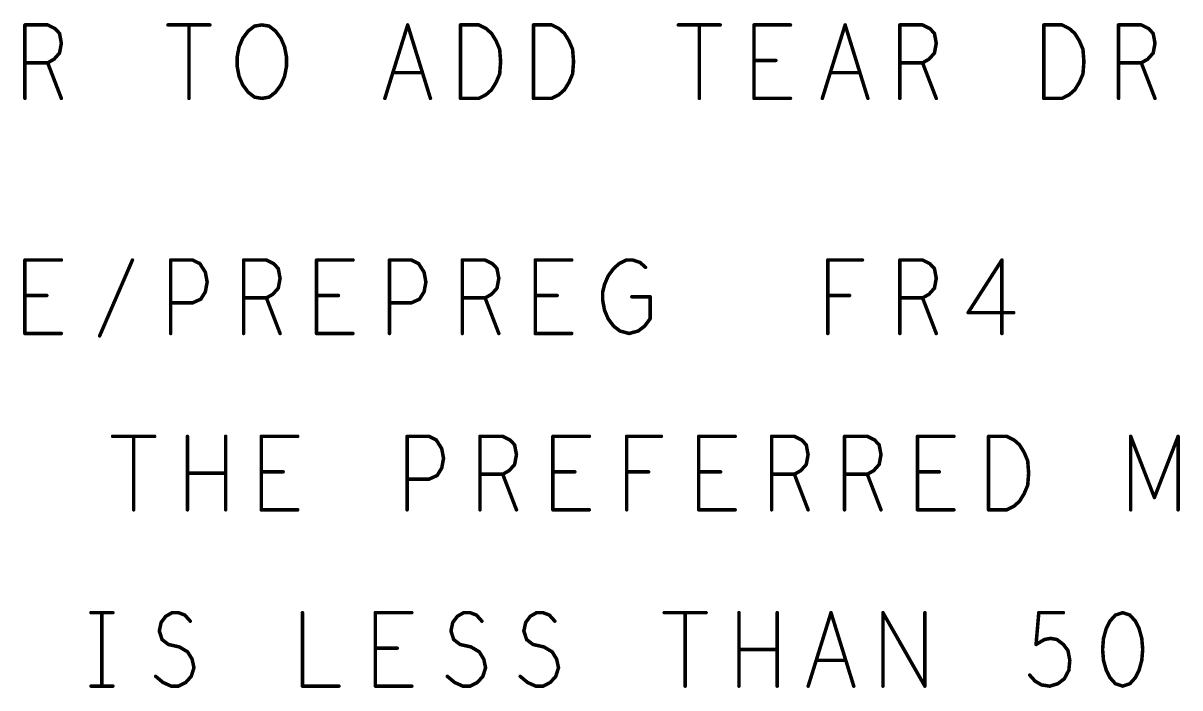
# Model space of a CAD drawing. Extents: x -18 to 16.1, y -6.6 to 15.5.
# Drawn here: x -13.709 to -11.742, y 8.525 to 9.656 of the extents above; entities that cross this region are included whole.
import ezdxf

# ---------------------------------------------------------------- set-up
doc = ezdxf.new("R2010")
doc.units = 0
doc.layers.get('0').update_dxf_attribs({"linetype": 'CONTINUOUS'})
doc.layers.add('FAB', color=13, linetype='CONTINUOUS')

# ---------------------------------------------------------------- blocks, each defined once
blk = doc.blocks.new('ROUND_1')
at = {"const_width": 0.003}
blk.add_lwpolyline([(-0.0015, 0, 1), (0.0015, 0, 1)], format="xyb", close=True, dxfattribs=at)

msp = doc.modelspace()

# ---------------------------------------------------------------- linework, layer by layer
at = {"layer": 'FAB', "const_width": 0.006}
for points in [[(-13.7064, 9.5277), (-13.7064, 9.6527)], [(-13.7064, 9.6527), (-13.6677, 9.6527)], [(-13.6677, 9.6527), (-13.6553, 9.6465)], [(-13.6553, 9.6465), (-13.6475, 9.6382)], [(-13.6475, 9.6382), (-13.6444, 9.6215)], [(-13.4631, 9.6527), (-13.3918, 9.6527)], [(-13.4274, 9.6527), (-13.4274, 9.5277)], [(-13.336, 9.6298), (-13.3267, 9.6423)], [(-13.3267, 9.6423), (-13.3158, 9.6507)], [(-13.3158, 9.6507), (-13.3034, 9.6527)], [(-13.3034, 9.6527), (-13.291, 9.6507)], [(-13.291, 9.6507), (-13.2802, 9.6423)], [(-13.2802, 9.6423), (-13.2709, 9.6298)], [(-13.0942, 9.5277), (-13.0554, 9.6527)], [(-13.0554, 9.6527), (-13.0167, 9.5277)], [(-12.9655, 9.5277), (-12.9655, 9.6527)], [(-12.9655, 9.6527), (-12.9345, 9.6527)], [(-12.9345, 9.6527), (-12.9221, 9.6465)], [(-12.9221, 9.6465), (-12.9128, 9.6382)], [(-12.9128, 9.6382), (-12.9051, 9.6257)], [(-12.8415, 9.5277), (-12.8415, 9.6527)], [(-12.8415, 9.6527), (-12.8105, 9.6527)], [(-12.8105, 9.6527), (-12.7981, 9.6465)], [(-12.7981, 9.6465), (-12.7888, 9.6382)], [(-12.7888, 9.6382), (-12.7811, 9.6257)], [(-12.5951, 9.6527), (-12.5238, 9.6527)], [(-12.5594, 9.6527), (-12.5594, 9.5277)], [(-12.4664, 9.5277), (-12.4664, 9.6527)], [(-12.4664, 9.6527), (-12.4044, 9.6527)], [(-12.3502, 9.5277), (-12.3114, 9.6527)], [(-12.3114, 9.6527), (-12.2727, 9.5277)], [(-12.2184, 9.5277), (-12.2184, 9.6527)], [(-12.2184, 9.6527), (-12.1797, 9.6527)], [(-12.1797, 9.6527), (-12.1673, 9.6465)], [(-12.1673, 9.6465), (-12.1595, 9.6382)], [(-12.1595, 9.6382), (-12.1564, 9.6215)], [(-11.9735, 9.5277), (-11.9735, 9.6527)], [(-11.9735, 9.6527), (-11.9425, 9.6527)], [(-11.9425, 9.6527), (-11.9301, 9.6465)], [(-11.9301, 9.6465), (-11.9208, 9.6382)], [(-11.9208, 9.6382), (-11.9131, 9.6257)], [(-11.8464, 9.5277), (-11.8464, 9.6527)], [(-11.8464, 9.6527), (-11.8077, 9.6527)], [(-11.8077, 9.6527), (-11.7953, 9.6465)], [(-11.7953, 9.6465), (-11.7875, 9.6382)], [(-11.7875, 9.6382), (-11.7844, 9.6215)], [(-13.6444, 9.6215), (-13.6475, 9.6048)], [(-13.3422, 9.6152), (-13.336, 9.6298)], [(-13.2709, 9.6298), (-13.2647, 9.6152)], [(-12.9051, 9.6257), (-12.8989, 9.6111)], [(-12.7811, 9.6257), (-12.7749, 9.6111)], [(-12.1564, 9.6215), (-12.1595, 9.6048)], [(-11.9131, 9.6257), (-11.9069, 9.6111)], [(-11.7844, 9.6215), (-11.7875, 9.6048)], [(-13.6475, 9.6048), (-13.6568, 9.5944)], [(-13.3453, 9.5986), (-13.3422, 9.6152)], [(-13.3453, 9.5819), (-13.3453, 9.5986)], [(-13.2647, 9.6152), (-13.2616, 9.5986)], [(-13.2616, 9.5986), (-13.2616, 9.5819)], [(-12.8989, 9.6111), (-12.8973, 9.5902)], [(-12.7749, 9.6111), (-12.7733, 9.5902)], [(-12.1595, 9.6048), (-12.1688, 9.5944)], [(-11.9069, 9.6111), (-11.9053, 9.5902)], [(-11.7875, 9.6048), (-11.7968, 9.5944)], [(-13.6677, 9.5882), (-13.7064, 9.5882)], [(-13.6568, 9.5944), (-13.6677, 9.5882)], [(-13.6677, 9.5882), (-13.6444, 9.5277)], [(-13.3422, 9.5652), (-13.3453, 9.5819)], [(-13.2616, 9.5819), (-13.2647, 9.5652)], [(-12.8973, 9.5902), (-12.8989, 9.5694)], [(-12.7733, 9.5902), (-12.7749, 9.5694)], [(-12.4292, 9.5923), (-12.4664, 9.5923)], [(-12.1797, 9.5882), (-12.2184, 9.5882)], [(-12.1688, 9.5944), (-12.1797, 9.5882)], [(-12.1797, 9.5882), (-12.1564, 9.5277)], [(-11.9053, 9.5902), (-11.9069, 9.5694)], [(-11.8077, 9.5882), (-11.8464, 9.5882)], [(-11.7968, 9.5944), (-11.8077, 9.5882)], [(-11.8077, 9.5882), (-11.7844, 9.5277)], [(-13.336, 9.5507), (-13.3422, 9.5652)], [(-13.2647, 9.5652), (-13.2709, 9.5507)], [(-13.0306, 9.5715), (-13.0802, 9.5715)], [(-12.8989, 9.5694), (-12.9051, 9.5548)], [(-12.7749, 9.5694), (-12.7811, 9.5548)], [(-12.2866, 9.5715), (-12.3362, 9.5715)], [(-11.9069, 9.5694), (-11.9131, 9.5548)], [(-13.3267, 9.5382), (-13.336, 9.5507)], [(-13.2709, 9.5507), (-13.2802, 9.5382)], [(-12.9128, 9.5423), (-12.9221, 9.534)], [(-12.9051, 9.5548), (-12.9128, 9.5423)], [(-12.7888, 9.5423), (-12.7981, 9.534)], [(-12.7811, 9.5548), (-12.7888, 9.5423)], [(-11.9208, 9.5423), (-11.9301, 9.534)], [(-11.9131, 9.5548), (-11.9208, 9.5423)], [(-13.3158, 9.5298), (-13.3267, 9.5382)], [(-13.3034, 9.5277), (-13.3158, 9.5298)], [(-13.291, 9.5298), (-13.3034, 9.5277)], [(-13.2802, 9.5382), (-13.291, 9.5298)], [(-12.9345, 9.5277), (-12.9655, 9.5277)], [(-12.9221, 9.534), (-12.9345, 9.5277)], [(-12.8105, 9.5277), (-12.8415, 9.5277)], [(-12.7981, 9.534), (-12.8105, 9.5277)], [(-12.4044, 9.5277), (-12.4664, 9.5277)], [(-11.9425, 9.5277), (-11.9735, 9.5277)], [(-11.9301, 9.534), (-11.9425, 9.5277)], [(-13.7064, 9.1277), (-13.7064, 9.2527)], [(-13.7064, 9.2527), (-13.6444, 9.2527)], [(-13.5793, 9.1236), (-13.5235, 9.2527)], [(-13.4584, 9.1277), (-13.4584, 9.2527)], [(-13.4584, 9.2527), (-13.4212, 9.2527)], [(-13.4212, 9.2527), (-13.4088, 9.2465)], [(-13.4088, 9.2465), (-13.3995, 9.2319)], [(-13.3344, 9.1277), (-13.3344, 9.2527)], [(-13.3344, 9.2527), (-13.2957, 9.2527)], [(-13.2957, 9.2527), (-13.2833, 9.2465)], [(-13.2833, 9.2465), (-13.2755, 9.2382)], [(-13.2104, 9.1277), (-13.2104, 9.2527)], [(-13.2104, 9.2527), (-13.1484, 9.2527)], [(-13.0864, 9.1277), (-13.0864, 9.2527)], [(-13.0864, 9.2527), (-13.0492, 9.2527)], [(-13.0492, 9.2527), (-13.0368, 9.2465)], [(-13.0368, 9.2465), (-13.0275, 9.2319)], [(-12.9624, 9.1277), (-12.9624, 9.2527)], [(-12.9624, 9.2527), (-12.9237, 9.2527)], [(-12.9237, 9.2527), (-12.9113, 9.2465)], [(-12.9113, 9.2465), (-12.9035, 9.2382)], [(-12.8384, 9.1277), (-12.8384, 9.2527)], [(-12.8384, 9.2527), (-12.7764, 9.2527)], [(-12.7051, 9.2382), (-12.6958, 9.2465)], [(-12.6958, 9.2465), (-12.6834, 9.2527)], [(-12.6834, 9.2527), (-12.6726, 9.2527)], [(-12.6726, 9.2527), (-12.6602, 9.2486)], [(-12.6602, 9.2486), (-12.6509, 9.2402)], [(-12.3409, 9.1277), (-12.3409, 9.2527)], [(-12.3409, 9.2527), (-12.282, 9.2527)], [(-12.2184, 9.1277), (-12.2184, 9.2527)], [(-12.2184, 9.2527), (-12.1797, 9.2527)], [(-12.1797, 9.2527), (-12.1673, 9.2465)], [(-12.1673, 9.2465), (-12.1595, 9.2382)], [(-12.0448, 9.2527), (-12.1022, 9.1632)], [(-12.0448, 9.1277), (-12.0448, 9.2527)], [(-13.3995, 9.2319), (-13.3964, 9.2152)], [(-13.2755, 9.2382), (-13.2724, 9.2215)], [(-13.0275, 9.2319), (-13.0244, 9.2152)], [(-12.9035, 9.2382), (-12.9004, 9.2215)], [(-12.7206, 9.2111), (-12.7144, 9.2257)], [(-12.7144, 9.2257), (-12.7051, 9.2382)], [(-12.1595, 9.2382), (-12.1564, 9.2215)], [(-13.3964, 9.2152), (-13.3995, 9.1986)], [(-13.2755, 9.2048), (-13.2848, 9.1944)], [(-13.2724, 9.2215), (-13.2755, 9.2048)], [(-13.0244, 9.2152), (-13.0275, 9.1986)], [(-12.9035, 9.2048), (-12.9128, 9.1944)], [(-12.9004, 9.2215), (-12.9035, 9.2048)], [(-12.7237, 9.1986), (-12.7206, 9.2111)], [(-12.1595, 9.2048), (-12.1688, 9.1944)], [(-12.1564, 9.2215), (-12.1595, 9.2048)], [(-13.6692, 9.1923), (-13.7064, 9.1923)], [(-13.4073, 9.1861), (-13.4212, 9.1798)], [(-13.3995, 9.1986), (-13.4073, 9.1861)], [(-13.2957, 9.1882), (-13.3344, 9.1882)], [(-13.2848, 9.1944), (-13.2957, 9.1882)], [(-13.2957, 9.1882), (-13.2724, 9.1277)], [(-13.1732, 9.1923), (-13.2104, 9.1923)], [(-13.0353, 9.1861), (-13.0492, 9.1798)], [(-13.0275, 9.1986), (-13.0353, 9.1861)], [(-12.9237, 9.1882), (-12.9624, 9.1882)], [(-12.9128, 9.1944), (-12.9237, 9.1882)], [(-12.9237, 9.1882), (-12.9004, 9.1277)], [(-12.8012, 9.1923), (-12.8384, 9.1923)], [(-12.7237, 9.184), (-12.7237, 9.1986)], [(-12.6741, 9.1902), (-12.6431, 9.1902)], [(-12.6431, 9.1902), (-12.6431, 9.1527)], [(-12.3037, 9.1923), (-12.3409, 9.1923)], [(-12.1797, 9.1882), (-12.2184, 9.1882)], [(-12.1688, 9.1944), (-12.1797, 9.1882)], [(-12.1797, 9.1882), (-12.1564, 9.1277)], [(-13.4212, 9.1798), (-13.4584, 9.1798)], [(-13.0492, 9.1798), (-13.0864, 9.1798)], [(-12.7206, 9.1673), (-12.7237, 9.184)], [(-12.7144, 9.1527), (-12.7206, 9.1673)], [(-12.7051, 9.1402), (-12.7144, 9.1527)], [(-12.6431, 9.1527), (-12.6524, 9.1402)], [(-12.1022, 9.1632), (-12.0247, 9.1632)], [(-13.6444, 9.1277), (-13.7064, 9.1277)], [(-13.1484, 9.1277), (-13.2104, 9.1277)], [(-12.7764, 9.1277), (-12.8384, 9.1277)], [(-12.6943, 9.1319), (-12.7051, 9.1402)], [(-12.6788, 9.1277), (-12.6943, 9.1319)], [(-12.6633, 9.1319), (-12.6788, 9.1277)], [(-12.6524, 9.1402), (-12.6633, 9.1319)], [(-13.5571, 8.9527), (-13.4858, 8.9527)], [(-13.5214, 8.9527), (-13.5214, 8.8277)], [(-13.43, 8.8277), (-13.43, 8.9527)], [(-13.3649, 8.9527), (-13.3649, 8.8277)], [(-13.3044, 8.8277), (-13.3044, 8.9527)], [(-13.3044, 8.9527), (-13.2424, 8.9527)], [(-13.0564, 8.8277), (-13.0564, 8.9527)], [(-13.0564, 8.9527), (-13.0192, 8.9527)], [(-13.0192, 8.9527), (-13.0068, 8.9465)], [(-12.9324, 8.8277), (-12.9324, 8.9527)], [(-12.9324, 8.9527), (-12.8937, 8.9527)], [(-12.8937, 8.9527), (-12.8813, 8.9465)], [(-12.8084, 8.8277), (-12.8084, 8.9527)], [(-12.8084, 8.9527), (-12.7464, 8.9527)], [(-12.6829, 8.8277), (-12.6829, 8.9527)], [(-12.6829, 8.9527), (-12.624, 8.9527)], [(-12.5604, 8.8277), (-12.5604, 8.9527)], [(-12.5604, 8.9527), (-12.4984, 8.9527)], [(-12.4364, 8.8277), (-12.4364, 8.9527)], [(-12.4364, 8.9527), (-12.3977, 8.9527)], [(-12.3977, 8.9527), (-12.3853, 8.9465)], [(-12.3124, 8.8277), (-12.3124, 8.9527)], [(-12.3124, 8.9527), (-12.2737, 8.9527)], [(-12.2737, 8.9527), (-12.2613, 8.9465)], [(-12.1884, 8.8277), (-12.1884, 8.9527)], [(-12.1884, 8.9527), (-12.1264, 8.9527)], [(-12.0675, 8.8277), (-12.0675, 8.9527)], [(-12.0675, 8.9527), (-12.0365, 8.9527)], [(-12.0365, 8.9527), (-12.0241, 8.9465)], [(-11.8257, 8.8277), (-11.8257, 8.9527)], [(-11.8257, 8.9527), (-11.7854, 8.8486)], [(-11.7854, 8.8486), (-11.7451, 8.9527)], [(-11.7451, 8.9527), (-11.7451, 8.8277)], [(-13.0068, 8.9465), (-12.9975, 8.9319)], [(-12.9975, 8.9319), (-12.9944, 8.9152)], [(-12.8813, 8.9465), (-12.8735, 8.9382)], [(-12.8735, 8.9382), (-12.8704, 8.9215)], [(-12.3853, 8.9465), (-12.3775, 8.9382)], [(-12.3775, 8.9382), (-12.3744, 8.9215)], [(-12.2613, 8.9465), (-12.2535, 8.9382)], [(-12.2535, 8.9382), (-12.2504, 8.9215)], [(-12.0241, 8.9465), (-12.0148, 8.9382)], [(-12.0148, 8.9382), (-12.0071, 8.9257)], [(-12.9944, 8.9152), (-12.9975, 8.8986)], [(-12.8704, 8.9215), (-12.8735, 8.9048)], [(-12.3744, 8.9215), (-12.3775, 8.9048)], [(-12.2504, 8.9215), (-12.2535, 8.9048)], [(-12.0071, 8.9257), (-12.0009, 8.9111)], [(-12.0009, 8.9111), (-11.9993, 8.8902)], [(-13.3649, 8.8902), (-13.43, 8.8902)], [(-13.2672, 8.8923), (-13.3044, 8.8923)], [(-12.9975, 8.8986), (-13.0053, 8.8861)], [(-12.8828, 8.8944), (-12.8937, 8.8882)], [(-12.8735, 8.9048), (-12.8828, 8.8944)], [(-12.7712, 8.8923), (-12.8084, 8.8923)], [(-12.6457, 8.8923), (-12.6829, 8.8923)], [(-12.5232, 8.8923), (-12.5604, 8.8923)], [(-12.3868, 8.8944), (-12.3977, 8.8882)], [(-12.3775, 8.9048), (-12.3868, 8.8944)], [(-12.2628, 8.8944), (-12.2737, 8.8882)], [(-12.2535, 8.9048), (-12.2628, 8.8944)], [(-12.1512, 8.8923), (-12.1884, 8.8923)], [(-11.9993, 8.8902), (-12.0009, 8.8694)], [(-13.0192, 8.8798), (-13.0564, 8.8798)], [(-13.0053, 8.8861), (-13.0192, 8.8798)], [(-12.8937, 8.8882), (-12.9324, 8.8882)], [(-12.8937, 8.8882), (-12.8704, 8.8277)], [(-12.3977, 8.8882), (-12.4364, 8.8882)], [(-12.3977, 8.8882), (-12.3744, 8.8277)], [(-12.2737, 8.8882), (-12.3124, 8.8882)], [(-12.2737, 8.8882), (-12.2504, 8.8277)], [(-12.0071, 8.8548), (-12.0148, 8.8423)], [(-12.0009, 8.8694), (-12.0071, 8.8548)], [(-12.0241, 8.834), (-12.0365, 8.8277)], [(-12.0148, 8.8423), (-12.0241, 8.834)], [(-13.2424, 8.8277), (-13.3044, 8.8277)], [(-12.7464, 8.8277), (-12.8084, 8.8277)], [(-12.4984, 8.8277), (-12.5604, 8.8277)], [(-12.1264, 8.8277), (-12.1884, 8.8277)], [(-12.0365, 8.8277), (-12.0675, 8.8277)], [(-13.594, 8.6527), (-13.5568, 8.6527)], [(-13.5754, 8.6527), (-13.5754, 8.5277)], [(-13.4778, 8.6215), (-13.4747, 8.6361)], [(-13.4747, 8.6361), (-13.4669, 8.6465)], [(-13.4669, 8.6465), (-13.4561, 8.6527)], [(-13.4561, 8.6527), (-13.4452, 8.6527)], [(-13.4452, 8.6527), (-13.4344, 8.6486)], [(-13.4344, 8.6486), (-13.4251, 8.6382)], [(-13.2344, 8.6527), (-13.2344, 8.5277)], [(-13.1104, 8.5277), (-13.1104, 8.6527)], [(-13.1104, 8.6527), (-13.0484, 8.6527)], [(-12.9818, 8.6215), (-12.9787, 8.6361)], [(-12.9787, 8.6361), (-12.9709, 8.6465)], [(-12.9709, 8.6465), (-12.9601, 8.6527)], [(-12.9601, 8.6527), (-12.9492, 8.6527)], [(-12.9492, 8.6527), (-12.9384, 8.6486)], [(-12.9384, 8.6486), (-12.9291, 8.6382)], [(-12.8578, 8.6215), (-12.8547, 8.6361)], [(-12.8547, 8.6361), (-12.8469, 8.6465)], [(-12.8469, 8.6465), (-12.8361, 8.6527)], [(-12.8361, 8.6527), (-12.8252, 8.6527)], [(-12.8252, 8.6527), (-12.8144, 8.6486)], [(-12.8144, 8.6486), (-12.8051, 8.6382)], [(-12.6191, 8.6527), (-12.5478, 8.6527)], [(-12.5834, 8.6527), (-12.5834, 8.5277)], [(-12.492, 8.5277), (-12.492, 8.6527)], [(-12.4269, 8.6527), (-12.4269, 8.5277)], [(-12.3742, 8.5277), (-12.3354, 8.6527)], [(-12.3354, 8.6527), (-12.2967, 8.5277)], [(-12.2471, 8.5277), (-12.2471, 8.6527)], [(-12.2471, 8.6527), (-12.1758, 8.5277)], [(-12.1758, 8.5277), (-12.1758, 8.6527)], [(-11.9867, 8.5986), (-11.982, 8.6527)], [(-11.982, 8.6527), (-11.9402, 8.6527)], [(-11.8611, 8.6382), (-11.8673, 8.6257)], [(-11.8518, 8.6486), (-11.8611, 8.6382)], [(-11.8394, 8.6527), (-11.8518, 8.6486)], [(-11.827, 8.6486), (-11.8394, 8.6527)], [(-11.8177, 8.6382), (-11.827, 8.6486)], [(-11.8115, 8.6257), (-11.8177, 8.6382)], [(-13.4731, 8.6069), (-13.4778, 8.6215)], [(-12.9771, 8.6069), (-12.9818, 8.6215)], [(-12.8531, 8.6069), (-12.8578, 8.6215)], [(-11.8673, 8.6257), (-11.872, 8.609)], [(-11.8069, 8.609), (-11.8115, 8.6257)], [(-13.4623, 8.5986), (-13.4731, 8.6069)], [(-13.4437, 8.5944), (-13.4623, 8.5986)], [(-13.4297, 8.5861), (-13.4437, 8.5944)], [(-12.9663, 8.5986), (-12.9771, 8.6069)], [(-12.9477, 8.5944), (-12.9663, 8.5986)], [(-12.9337, 8.5861), (-12.9477, 8.5944)], [(-12.8423, 8.5986), (-12.8531, 8.6069)], [(-12.8237, 8.5944), (-12.8423, 8.5986)], [(-12.8097, 8.5861), (-12.8237, 8.5944)], [(-11.9727, 8.6069), (-11.9867, 8.5986)], [(-11.9619, 8.609), (-11.9727, 8.6069)], [(-11.951, 8.6069), (-11.9619, 8.609)], [(-11.9402, 8.5986), (-11.951, 8.6069)], [(-11.9324, 8.5882), (-11.9402, 8.5986)], [(-11.872, 8.609), (-11.8735, 8.5902)], [(-11.8053, 8.5902), (-11.8069, 8.609)], [(-13.422, 8.5736), (-13.4297, 8.5861)], [(-13.0732, 8.5923), (-13.1104, 8.5923)], [(-12.926, 8.5736), (-12.9337, 8.5861)], [(-12.802, 8.5736), (-12.8097, 8.5861)], [(-12.4269, 8.5902), (-12.492, 8.5902)], [(-11.9293, 8.5715), (-11.9324, 8.5882)], [(-11.8735, 8.5902), (-11.872, 8.5715)], [(-11.8069, 8.5715), (-11.8053, 8.5902)], [(-13.4235, 8.5444), (-13.4189, 8.559)], [(-13.4189, 8.559), (-13.422, 8.5736)], [(-12.9275, 8.5444), (-12.9229, 8.559)], [(-12.9229, 8.559), (-12.926, 8.5736)], [(-12.8035, 8.5444), (-12.7989, 8.559)], [(-12.7989, 8.559), (-12.802, 8.5736)], [(-12.3106, 8.5715), (-12.3602, 8.5715)], [(-11.9386, 8.5402), (-11.9309, 8.5548)], [(-11.9309, 8.5548), (-11.9293, 8.5715)], [(-11.872, 8.5715), (-11.8673, 8.5548)], [(-11.8673, 8.5548), (-11.8611, 8.5423)], [(-11.8177, 8.5423), (-11.8115, 8.5548)], [(-11.8115, 8.5548), (-11.8069, 8.5715)], [(-13.484, 8.5444), (-13.4716, 8.534)], [(-13.4328, 8.534), (-13.4235, 8.5444)], [(-12.988, 8.5444), (-12.9756, 8.534)], [(-12.9368, 8.534), (-12.9275, 8.5444)], [(-12.864, 8.5444), (-12.8516, 8.534)], [(-12.8128, 8.534), (-12.8035, 8.5444)], [(-11.9975, 8.5465), (-11.9882, 8.5361)], [(-11.9882, 8.5361), (-11.9774, 8.5298)], [(-11.9495, 8.5319), (-11.9386, 8.5402)], [(-11.8611, 8.5423), (-11.8518, 8.5319)], [(-11.827, 8.5319), (-11.8177, 8.5423)], [(-13.594, 8.5277), (-13.5568, 8.5277)], [(-13.4716, 8.534), (-13.4576, 8.5277)], [(-13.4576, 8.5277), (-13.4452, 8.5277)], [(-13.4452, 8.5277), (-13.4328, 8.534)], [(-13.2344, 8.5277), (-13.1724, 8.5277)], [(-13.0484, 8.5277), (-13.1104, 8.5277)], [(-12.9756, 8.534), (-12.9616, 8.5277)], [(-12.9616, 8.5277), (-12.9492, 8.5277)], [(-12.9492, 8.5277), (-12.9368, 8.534)], [(-12.8516, 8.534), (-12.8376, 8.5277)], [(-12.8376, 8.5277), (-12.8252, 8.5277)], [(-12.8252, 8.5277), (-12.8128, 8.534)], [(-11.9774, 8.5298), (-11.9634, 8.5277)], [(-11.9634, 8.5277), (-11.9495, 8.5319)], [(-11.8518, 8.5319), (-11.8394, 8.5277)], [(-11.8394, 8.5277), (-11.827, 8.5319)]]:
    msp.add_lwpolyline(points, dxfattribs=at)

# ---------------------------------------------------------------- block references
at = {"layer": 'FAB'}
for p in [(-13.7064, 9.6527), (-13.7064, 9.6527), (-13.6677, 9.6527), (-13.6677, 9.6527), (-13.6553, 9.6465), (-13.6553, 9.6465), (-13.6475, 9.6382), (-13.6475, 9.6382), (-13.4631, 9.6527), (-13.4274, 9.6527), (-13.3918, 9.6527), (-13.3267, 9.6423), (-13.3267, 9.6423), (-13.3158, 9.6507), (-13.3158, 9.6507), (-13.3034, 9.6527), (-13.3034, 9.6527), (-13.291, 9.6507), (-13.291, 9.6507), (-13.2802, 9.6423), (-13.2802, 9.6423), (-13.0554, 9.6527), (-13.0554, 9.6527), (-12.9655, 9.6527), (-12.9655, 9.6527), (-12.9345, 9.6527), (-12.9345, 9.6527), (-12.9221, 9.6465), (-12.9221, 9.6465), (-12.9128, 9.6382), (-12.9128, 9.6382), (-12.8415, 9.6527), (-12.8415, 9.6527), (-12.8105, 9.6527), (-12.8105, 9.6527), (-12.7981, 9.6465), (-12.7981, 9.6465), (-12.7888, 9.6382), (-12.7888, 9.6382), (-12.5951, 9.6527), (-12.5594, 9.6527), (-12.5238, 9.6527), (-12.4664, 9.6527), (-12.4664, 9.6527), (-12.4044, 9.6527), (-12.3114, 9.6527), (-12.3114, 9.6527), (-12.2184, 9.6527), (-12.2184, 9.6527), (-12.1797, 9.6527), (-12.1797, 9.6527), (-12.1673, 9.6465), (-12.1673, 9.6465), (-12.1595, 9.6382), (-12.1595, 9.6382), (-11.9735, 9.6527), (-11.9735, 9.6527), (-11.9425, 9.6527), (-11.9425, 9.6527), (-11.9301, 9.6465), (-11.9301, 9.6465), (-11.9208, 9.6382), (-11.9208, 9.6382), (-11.8464, 9.6527), (-11.8464, 9.6527), (-11.8077, 9.6527), (-11.8077, 9.6527), (-11.7953, 9.6465), (-11.7953, 9.6465), (-11.7875, 9.6382), (-11.7875, 9.6382), (-13.6444, 9.6215), (-13.6444, 9.6215), (-13.336, 9.6298), (-13.336, 9.6298), (-13.2709, 9.6298), (-13.2709, 9.6298), (-12.9051, 9.6257), (-12.9051, 9.6257), (-12.7811, 9.6257), (-12.7811, 9.6257), (-12.1564, 9.6215), (-12.1564, 9.6215), (-11.9131, 9.6257), (-11.9131, 9.6257), (-11.7844, 9.6215), (-11.7844, 9.6215), (-13.6475, 9.6048), (-13.6475, 9.6048), (-13.3453, 9.5986), (-13.3453, 9.5986), (-13.3422, 9.6152), (-13.3422, 9.6152), (-13.2647, 9.6152), (-13.2647, 9.6152), (-13.2616, 9.5986), (-13.2616, 9.5986), (-12.8989, 9.6111), (-12.8989, 9.6111), (-12.7749, 9.6111), (-12.7749, 9.6111), (-12.1595, 9.6048), (-12.1595, 9.6048), (-11.9069, 9.6111), (-11.9069, 9.6111), (-11.7875, 9.6048), (-11.7875, 9.6048), (-13.7064, 9.5882), (-13.6677, 9.5882), (-13.6677, 9.5882), (-13.6677, 9.5882), (-13.6568, 9.5944), (-13.6568, 9.5944), (-13.3453, 9.5819), (-13.3453, 9.5819), (-13.2616, 9.5819), (-13.2616, 9.5819), (-12.8973, 9.5902), (-12.8973, 9.5902), (-12.7733, 9.5902), (-12.7733, 9.5902), (-12.4664, 9.5923), (-12.4292, 9.5923), (-12.2184, 9.5882), (-12.1797, 9.5882), (-12.1797, 9.5882), (-12.1797, 9.5882), (-12.1688, 9.5944), (-12.1688, 9.5944), (-11.9053, 9.5902), (-11.9053, 9.5902), (-11.8464, 9.5882), (-11.8077, 9.5882), (-11.8077, 9.5882), (-11.8077, 9.5882), (-11.7968, 9.5944), (-11.7968, 9.5944), (-13.3422, 9.5652), (-13.3422, 9.5652), (-13.2647, 9.5652), (-13.2647, 9.5652), (-13.0802, 9.5715), (-13.0306, 9.5715), (-12.8989, 9.5694), (-12.8989, 9.5694), (-12.7749, 9.5694), (-12.7749, 9.5694), (-12.3362, 9.5715), (-12.2866, 9.5715), (-11.9069, 9.5694), (-11.9069, 9.5694), (-13.336, 9.5507), (-13.336, 9.5507), (-13.2709, 9.5507), (-13.2709, 9.5507), (-12.9128, 9.5423), (-12.9128, 9.5423), (-12.9051, 9.5548), (-12.9051, 9.5548), (-12.7888, 9.5423), (-12.7888, 9.5423), (-12.7811, 9.5548), (-12.7811, 9.5548), (-11.9208, 9.5423), (-11.9208, 9.5423), (-11.9131, 9.5548), (-11.9131, 9.5548), (-13.7064, 9.5277), (-13.6444, 9.5277), (-13.4274, 9.5277), (-13.3267, 9.5382), (-13.3267, 9.5382), (-13.3158, 9.5298), (-13.3158, 9.5298), (-13.3034, 9.5277), (-13.3034, 9.5277), (-13.291, 9.5298), (-13.291, 9.5298), (-13.2802, 9.5382), (-13.2802, 9.5382), (-13.0942, 9.5277), (-13.0167, 9.5277), (-12.9655, 9.5277), (-12.9655, 9.5277), (-12.9345, 9.5277), (-12.9345, 9.5277), (-12.9221, 9.534), (-12.9221, 9.534), (-12.8415, 9.5277), (-12.8415, 9.5277), (-12.8105, 9.5277), (-12.8105, 9.5277), (-12.7981, 9.534), (-12.7981, 9.534), (-12.5594, 9.5277), (-12.4664, 9.5277), (-12.4664, 9.5277), (-12.4044, 9.5277), (-12.3502, 9.5277), (-12.2727, 9.5277), (-12.2184, 9.5277), (-12.1564, 9.5277), (-11.9735, 9.5277), (-11.9735, 9.5277), (-11.9425, 9.5277), (-11.9425, 9.5277), (-11.9301, 9.534), (-11.9301, 9.534), (-11.8464, 9.5277), (-11.7844, 9.5277), (-13.7064, 9.2527), (-13.7064, 9.2527), (-13.6444, 9.2527), (-13.5235, 9.2527), (-13.4584, 9.2527), (-13.4584, 9.2527), (-13.4212, 9.2527), (-13.4212, 9.2527), (-13.4088, 9.2465), (-13.4088, 9.2465), (-13.3344, 9.2527), (-13.3344, 9.2527), (-13.2957, 9.2527), (-13.2957, 9.2527), (-13.2833, 9.2465), (-13.2833, 9.2465), (-13.2104, 9.2527), (-13.2104, 9.2527), (-13.1484, 9.2527), (-13.0864, 9.2527), (-13.0864, 9.2527), (-13.0492, 9.2527), (-13.0492, 9.2527), (-13.0368, 9.2465), (-13.0368, 9.2465), (-12.9624, 9.2527), (-12.9624, 9.2527), (-12.9237, 9.2527), (-12.9237, 9.2527), (-12.9113, 9.2465), (-12.9113, 9.2465), (-12.8384, 9.2527), (-12.8384, 9.2527), (-12.7764, 9.2527), (-12.6958, 9.2465), (-12.6958, 9.2465), (-12.6834, 9.2527), (-12.6834, 9.2527), (-12.6726, 9.2527), (-12.6726, 9.2527), (-12.6602, 9.2486), (-12.6602, 9.2486), (-12.3409, 9.2527), (-12.3409, 9.2527), (-12.282, 9.2527), (-12.2184, 9.2527), (-12.2184, 9.2527), (-12.1797, 9.2527), (-12.1797, 9.2527), (-12.1673, 9.2465), (-12.1673, 9.2465), (-12.0448, 9.2527), (-12.0448, 9.2527), (-13.3995, 9.2319), (-13.3995, 9.2319), (-13.2755, 9.2382), (-13.2755, 9.2382), (-13.0275, 9.2319), (-13.0275, 9.2319), (-12.9035, 9.2382), (-12.9035, 9.2382), (-12.7144, 9.2257), (-12.7144, 9.2257), (-12.7051, 9.2382), (-12.7051, 9.2382), (-12.6509, 9.2402), (-12.1595, 9.2382), (-12.1595, 9.2382), (-13.3964, 9.2152), (-13.3964, 9.2152), (-13.2755, 9.2048), (-13.2755, 9.2048), (-13.2724, 9.2215), (-13.2724, 9.2215), (-13.0244, 9.2152), (-13.0244, 9.2152), (-12.9035, 9.2048), (-12.9035, 9.2048), (-12.9004, 9.2215), (-12.9004, 9.2215), (-12.7206, 9.2111), (-12.7206, 9.2111), (-12.1595, 9.2048), (-12.1595, 9.2048), (-12.1564, 9.2215), (-12.1564, 9.2215), (-13.7064, 9.1923), (-13.6692, 9.1923), (-13.4073, 9.1861), (-13.4073, 9.1861), (-13.3995, 9.1986), (-13.3995, 9.1986), (-13.3344, 9.1882), (-13.2957, 9.1882), (-13.2957, 9.1882), (-13.2957, 9.1882), (-13.2848, 9.1944), (-13.2848, 9.1944), (-13.2104, 9.1923), (-13.1732, 9.1923), (-13.0353, 9.1861), (-13.0353, 9.1861), (-13.0275, 9.1986), (-13.0275, 9.1986), (-12.9624, 9.1882), (-12.9237, 9.1882), (-12.9237, 9.1882), (-12.9237, 9.1882), (-12.9128, 9.1944), (-12.9128, 9.1944), (-12.8384, 9.1923), (-12.8012, 9.1923), (-12.7237, 9.1986), (-12.7237, 9.1986), (-12.6741, 9.1902), (-12.6431, 9.1902), (-12.6431, 9.1902), (-12.3409, 9.1923), (-12.3037, 9.1923), (-12.2184, 9.1882), (-12.1797, 9.1882), (-12.1797, 9.1882), (-12.1797, 9.1882), (-12.1688, 9.1944), (-12.1688, 9.1944), (-13.4584, 9.1798), (-13.4212, 9.1798), (-13.4212, 9.1798), (-13.0864, 9.1798), (-13.0492, 9.1798), (-13.0492, 9.1798), (-12.7237, 9.184), (-12.7237, 9.184), (-12.7206, 9.1673), (-12.7206, 9.1673), (-12.7144, 9.1527), (-12.7144, 9.1527), (-12.6431, 9.1527), (-12.6431, 9.1527), (-12.1022, 9.1632), (-12.1022, 9.1632), (-12.0247, 9.1632), (-13.7064, 9.1277), (-13.7064, 9.1277), (-13.6444, 9.1277), (-13.4584, 9.1277), (-13.3344, 9.1277), (-13.2724, 9.1277), (-13.2104, 9.1277), (-13.2104, 9.1277), (-13.1484, 9.1277), (-13.0864, 9.1277), (-12.9624, 9.1277), (-12.9004, 9.1277), (-12.8384, 9.1277), (-12.8384, 9.1277), (-12.7764, 9.1277), (-12.7051, 9.1402), (-12.7051, 9.1402), (-12.6943, 9.1319), (-12.6943, 9.1319), (-12.6788, 9.1277), (-12.6788, 9.1277), (-12.6633, 9.1319), (-12.6633, 9.1319), (-12.6524, 9.1402), (-12.6524, 9.1402), (-12.3409, 9.1277), (-12.2184, 9.1277), (-12.1564, 9.1277), (-12.0448, 9.1277), (-13.5793, 9.1236), (-13.5571, 8.9527), (-13.5214, 8.9527), (-13.4858, 8.9527), (-13.43, 8.9527), (-13.3649, 8.9527), (-13.3044, 8.9527), (-13.3044, 8.9527), (-13.2424, 8.9527), (-13.0564, 8.9527), (-13.0564, 8.9527), (-13.0192, 8.9527), (-13.0192, 8.9527), (-12.9324, 8.9527), (-12.9324, 8.9527), (-12.8937, 8.9527), (-12.8937, 8.9527), (-12.8084, 8.9527), (-12.8084, 8.9527), (-12.7464, 8.9527), (-12.6829, 8.9527), (-12.6829, 8.9527), (-12.624, 8.9527), (-12.5604, 8.9527), (-12.5604, 8.9527), (-12.4984, 8.9527), (-12.4364, 8.9527), (-12.4364, 8.9527), (-12.3977, 8.9527), (-12.3977, 8.9527), (-12.3124, 8.9527), (-12.3124, 8.9527), (-12.2737, 8.9527), (-12.2737, 8.9527), (-12.1884, 8.9527), (-12.1884, 8.9527), (-12.1264, 8.9527), (-12.0675, 8.9527), (-12.0675, 8.9527), (-12.0365, 8.9527), (-12.0365, 8.9527), (-11.8257, 8.9527), (-11.8257, 8.9527), (-11.7451, 8.9527), (-11.7451, 8.9527), (-13.0068, 8.9465), (-13.0068, 8.9465), (-12.9975, 8.9319), (-12.9975, 8.9319), (-12.8813, 8.9465), (-12.8813, 8.9465), (-12.8735, 8.9382), (-12.8735, 8.9382), (-12.3853, 8.9465), (-12.3853, 8.9465), (-12.3775, 8.9382), (-12.3775, 8.9382), (-12.2613, 8.9465), (-12.2613, 8.9465), (-12.2535, 8.9382), (-12.2535, 8.9382), (-12.0241, 8.9465), (-12.0241, 8.9465), (-12.0148, 8.9382), (-12.0148, 8.9382), (-12.9944, 8.9152), (-12.9944, 8.9152), (-12.8704, 8.9215), (-12.8704, 8.9215), (-12.3744, 8.9215), (-12.3744, 8.9215), (-12.2504, 8.9215), (-12.2504, 8.9215), (-12.0071, 8.9257), (-12.0071, 8.9257), (-12.0009, 8.9111), (-12.0009, 8.9111), (-13.43, 8.8902), (-13.3649, 8.8902), (-13.3044, 8.8923), (-13.2672, 8.8923), (-12.9975, 8.8986), (-12.9975, 8.8986), (-12.8828, 8.8944), (-12.8828, 8.8944), (-12.8735, 8.9048), (-12.8735, 8.9048), (-12.8084, 8.8923), (-12.7712, 8.8923), (-12.6829, 8.8923), (-12.6457, 8.8923), (-12.5604, 8.8923), (-12.5232, 8.8923), (-12.3868, 8.8944), (-12.3868, 8.8944), (-12.3775, 8.9048), (-12.3775, 8.9048), (-12.2628, 8.8944), (-12.2628, 8.8944), (-12.2535, 8.9048), (-12.2535, 8.9048), (-12.1884, 8.8923), (-12.1512, 8.8923), (-11.9993, 8.8902), (-11.9993, 8.8902), (-13.0564, 8.8798), (-13.0192, 8.8798), (-13.0192, 8.8798), (-13.0053, 8.8861), (-13.0053, 8.8861), (-12.9324, 8.8882), (-12.8937, 8.8882), (-12.8937, 8.8882), (-12.8937, 8.8882), (-12.4364, 8.8882), (-12.3977, 8.8882), (-12.3977, 8.8882), (-12.3977, 8.8882), (-12.3124, 8.8882), (-12.2737, 8.8882), (-12.2737, 8.8882), (-12.2737, 8.8882), (-12.0071, 8.8548), (-12.0071, 8.8548), (-12.0009, 8.8694), (-12.0009, 8.8694), (-12.0241, 8.834), (-12.0241, 8.834), (-12.0148, 8.8423), (-12.0148, 8.8423), (-11.7854, 8.8486), (-11.7854, 8.8486), (-13.5214, 8.8277), (-13.43, 8.8277), (-13.3649, 8.8277), (-13.3044, 8.8277), (-13.3044, 8.8277), (-13.2424, 8.8277), (-13.0564, 8.8277), (-12.9324, 8.8277), (-12.8704, 8.8277), (-12.8084, 8.8277), (-12.8084, 8.8277), (-12.7464, 8.8277), (-12.6829, 8.8277), (-12.5604, 8.8277), (-12.5604, 8.8277), (-12.4984, 8.8277), (-12.4364, 8.8277), (-12.3744, 8.8277), (-12.3124, 8.8277), (-12.2504, 8.8277), (-12.1884, 8.8277), (-12.1884, 8.8277), (-12.1264, 8.8277), (-12.0675, 8.8277), (-12.0675, 8.8277), (-12.0365, 8.8277), (-12.0365, 8.8277), (-11.8257, 8.8277), (-11.7451, 8.8277), (-13.594, 8.6527), (-13.5754, 8.6527), (-13.5568, 8.6527), (-13.4747, 8.6361), (-13.4747, 8.6361), (-13.4669, 8.6465), (-13.4669, 8.6465), (-13.4561, 8.6527), (-13.4561, 8.6527), (-13.4452, 8.6527), (-13.4452, 8.6527), (-13.4344, 8.6486), (-13.4344, 8.6486), (-13.4251, 8.6382), (-13.2344, 8.6527), (-13.1104, 8.6527), (-13.1104, 8.6527), (-13.0484, 8.6527), (-12.9787, 8.6361), (-12.9787, 8.6361), (-12.9709, 8.6465), (-12.9709, 8.6465), (-12.9601, 8.6527), (-12.9601, 8.6527), (-12.9492, 8.6527), (-12.9492, 8.6527), (-12.9384, 8.6486), (-12.9384, 8.6486), (-12.9291, 8.6382), (-12.8547, 8.6361), (-12.8547, 8.6361), (-12.8469, 8.6465), (-12.8469, 8.6465), (-12.8361, 8.6527), (-12.8361, 8.6527), (-12.8252, 8.6527), (-12.8252, 8.6527), (-12.8144, 8.6486), (-12.8144, 8.6486), (-12.8051, 8.6382), (-12.6191, 8.6527), (-12.5834, 8.6527), (-12.5478, 8.6527), (-12.492, 8.6527), (-12.4269, 8.6527), (-12.3354, 8.6527), (-12.3354, 8.6527), (-12.2471, 8.6527), (-12.2471, 8.6527), (-12.1758, 8.6527), (-11.982, 8.6527), (-11.982, 8.6527), (-11.9402, 8.6527), (-11.8611, 8.6382), (-11.8611, 8.6382), (-11.8518, 8.6486), (-11.8518, 8.6486), (-11.8394, 8.6527), (-11.8394, 8.6527), (-11.827, 8.6486), (-11.827, 8.6486), (-11.8177, 8.6382), (-11.8177, 8.6382), (-13.4778, 8.6215), (-13.4778, 8.6215), (-12.9818, 8.6215), (-12.9818, 8.6215), (-12.8578, 8.6215), (-12.8578, 8.6215), (-11.8673, 8.6257), (-11.8673, 8.6257), (-11.8115, 8.6257), (-11.8115, 8.6257), (-13.4731, 8.6069), (-13.4731, 8.6069), (-13.4623, 8.5986), (-13.4623, 8.5986), (-13.4437, 8.5944), (-13.4437, 8.5944), (-12.9771, 8.6069), (-12.9771, 8.6069), (-12.9663, 8.5986), (-12.9663, 8.5986), (-12.9477, 8.5944), (-12.9477, 8.5944), (-12.8531, 8.6069), (-12.8531, 8.6069), (-12.8423, 8.5986), (-12.8423, 8.5986), (-12.8237, 8.5944), (-12.8237, 8.5944), (-11.9867, 8.5986), (-11.9867, 8.5986), (-11.9727, 8.6069), (-11.9727, 8.6069), (-11.9619, 8.609), (-11.9619, 8.609), (-11.951, 8.6069), (-11.951, 8.6069), (-11.9402, 8.5986), (-11.9402, 8.5986), (-11.872, 8.609), (-11.872, 8.609), (-11.8069, 8.609), (-11.8069, 8.609), (-13.4297, 8.5861), (-13.4297, 8.5861), (-13.1104, 8.5923), (-13.0732, 8.5923), (-12.9337, 8.5861), (-12.9337, 8.5861), (-12.8097, 8.5861), (-12.8097, 8.5861), (-12.492, 8.5902), (-12.4269, 8.5902), (-11.9324, 8.5882), (-11.9324, 8.5882), (-11.8735, 8.5902), (-11.8735, 8.5902), (-11.8053, 8.5902), (-11.8053, 8.5902), (-13.422, 8.5736), (-13.422, 8.5736), (-13.4189, 8.559), (-13.4189, 8.559), (-12.926, 8.5736), (-12.926, 8.5736), (-12.9229, 8.559), (-12.9229, 8.559), (-12.802, 8.5736), (-12.802, 8.5736), (-12.7989, 8.559), (-12.7989, 8.559), (-12.3602, 8.5715), (-12.3106, 8.5715), (-11.9309, 8.5548), (-11.9309, 8.5548), (-11.9293, 8.5715), (-11.9293, 8.5715), (-11.872, 8.5715), (-11.872, 8.5715), (-11.8673, 8.5548), (-11.8673, 8.5548), (-11.8115, 8.5548), (-11.8115, 8.5548), (-11.8069, 8.5715), (-11.8069, 8.5715), (-13.484, 8.5444), (-13.4235, 8.5444), (-13.4235, 8.5444), (-12.988, 8.5444), (-12.9275, 8.5444), (-12.9275, 8.5444), (-12.864, 8.5444), (-12.8035, 8.5444), (-12.8035, 8.5444), (-11.9975, 8.5465), (-11.9882, 8.5361), (-11.9882, 8.5361), (-11.9386, 8.5402), (-11.9386, 8.5402), (-11.8611, 8.5423), (-11.8611, 8.5423), (-11.8177, 8.5423), (-11.8177, 8.5423), (-13.594, 8.5277), (-13.5754, 8.5277), (-13.5568, 8.5277), (-13.4716, 8.534), (-13.4716, 8.534), (-13.4576, 8.5277), (-13.4576, 8.5277), (-13.4452, 8.5277), (-13.4452, 8.5277), (-13.4328, 8.534), (-13.4328, 8.534), (-13.2344, 8.5277), (-13.2344, 8.5277), (-13.1724, 8.5277), (-13.1104, 8.5277), (-13.1104, 8.5277), (-13.0484, 8.5277), (-12.9756, 8.534), (-12.9756, 8.534), (-12.9616, 8.5277), (-12.9616, 8.5277), (-12.9492, 8.5277), (-12.9492, 8.5277), (-12.9368, 8.534), (-12.9368, 8.534), (-12.8516, 8.534), (-12.8516, 8.534), (-12.8376, 8.5277), (-12.8376, 8.5277), (-12.8252, 8.5277), (-12.8252, 8.5277), (-12.8128, 8.534), (-12.8128, 8.534), (-12.5834, 8.5277), (-12.492, 8.5277), (-12.4269, 8.5277), (-12.3742, 8.5277), (-12.2967, 8.5277), (-12.2471, 8.5277), (-12.1758, 8.5277), (-12.1758, 8.5277), (-11.9774, 8.5298), (-11.9774, 8.5298), (-11.9634, 8.5277), (-11.9634, 8.5277), (-11.9495, 8.5319), (-11.9495, 8.5319), (-11.8518, 8.5319), (-11.8518, 8.5319), (-11.8394, 8.5277), (-11.8394, 8.5277), (-11.827, 8.5319), (-11.827, 8.5319)]:
    msp.add_blockref('ROUND_1', p, dxfattribs=at)

doc.saveas('drawing.dxf')
